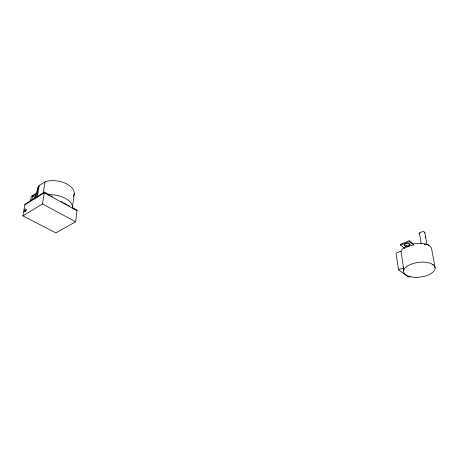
<?xml version="1.0" encoding="UTF-8"?>
<svg xmlns="http://www.w3.org/2000/svg" width="458" height="458" viewBox="0 0 458 458"><rect width="100%" height="100%" fill="white"/><g stroke="black" fill="none" stroke-linecap="round" stroke-linejoin="round"><path stroke-width="0.69" d="M34.51 198.806L34.619 198.159L24.95 204.188L22.9 215.878L55.905 232.916L75.622 221.781L77.11 210.136L72.169 207.411M74.27 193.602L72.421 207.566A18.704 10.248 8.5 0 0 47.998 194.856M43.241 193.121L45.056 181.832L47.002 181.196A18.469 10.397 8.8 0 1 67.481 184.328A18.469 10.397 8.8 0 1 73.469 196.196M22.9 215.878L42.48 203.936L44.374 192.079L49.933 195.148M38.712 196.19L38.816 195.543L44.374 192.079M36.411 197.936L38.272 186.704L39.205 185.524L45.056 181.832M37.23 197.472L39.205 185.524M34.195 198.463L34.419 197.112L32.564 196.104L31.877 200.157M34.699 198.394L35.38 194.341L32.564 196.104M35.352 198.72L36.171 193.843L38.272 186.704M30.56 200.507L31.27 196.362L36.262 193.224M410.288 276.38L408.421 277.05L398.529 269.745L396.027 253.125L400.968 251.242L402.261 249.209L404.036 247.709M424.766 233.099A2.885 1.448 -8.7 0 0 422.665 231.571L419.207 233.042A2.885 1.448 -8.7 0 0 419.247 233.792M404.632 248.288L407.74 246.604L413.528 244.91L413.368 243.948L409.418 240.765L400.504 244.188L400.653 245.15L404.632 248.288L404.477 247.331M24.835 204.829L44.271 192.732L77.03 210.777M400.653 245.15L409.578 241.727L413.528 244.91M398.529 269.745L403.555 267.907A15.853 7.42 -7.5 0 0 403.704 271.113M413.368 243.948L415.309 243.564A15.629 7.586 -7.9 0 1 431.699 249.186L435.1 267.884M42.48 203.936L75.622 221.781M51.17 195.829L52.401 196.511M61.051 201.28L62.288 201.961M63.525 202.642L67.229 204.686M68.465 205.367L69.702 206.048M432.466 264.306L433.205 264.89M424.852 232.71L427.033 244.933M425.207 236.694L425.453 238.051M419.345 232.87L421.228 243.725M409.418 240.765L409.578 241.727M400.968 251.242L403.859 269.865M424.28 244.349A4.672 2.279 -8.3 0 1 428.837 245.505M409.921 243.839A2.931 1.448 -7.8 0 1 407.156 245.454A2.931 1.448 -7.8 0 1 404.162 244.561M25.556 211.327A1.586 0.704 -61.1 0 1 26.392 209.993M415.99 277.359L412.171 277.107A15.881 7.402 -7.4 0 1 406.383 266.802A15.881 7.402 -7.4 0 1 430.022 263.167L432.69 264.409L434.419 266.024A15.881 7.402 -7.4 0 1 415.99 277.359M405.502 246.33A2.931 1.448 -7.8 0 0 410.076 244.795A2.931 1.448 -7.8 0 0 405.954 243.77A2.931 1.448 -7.8 0 0 405.502 246.33M25.161 211.527A1.586 0.698 -61.1 0 0 25.969 209.083A1.586 0.698 -61.1 0 0 24.268 210.657A1.586 0.698 -61.1 0 0 25.161 211.527"/></g></svg>
